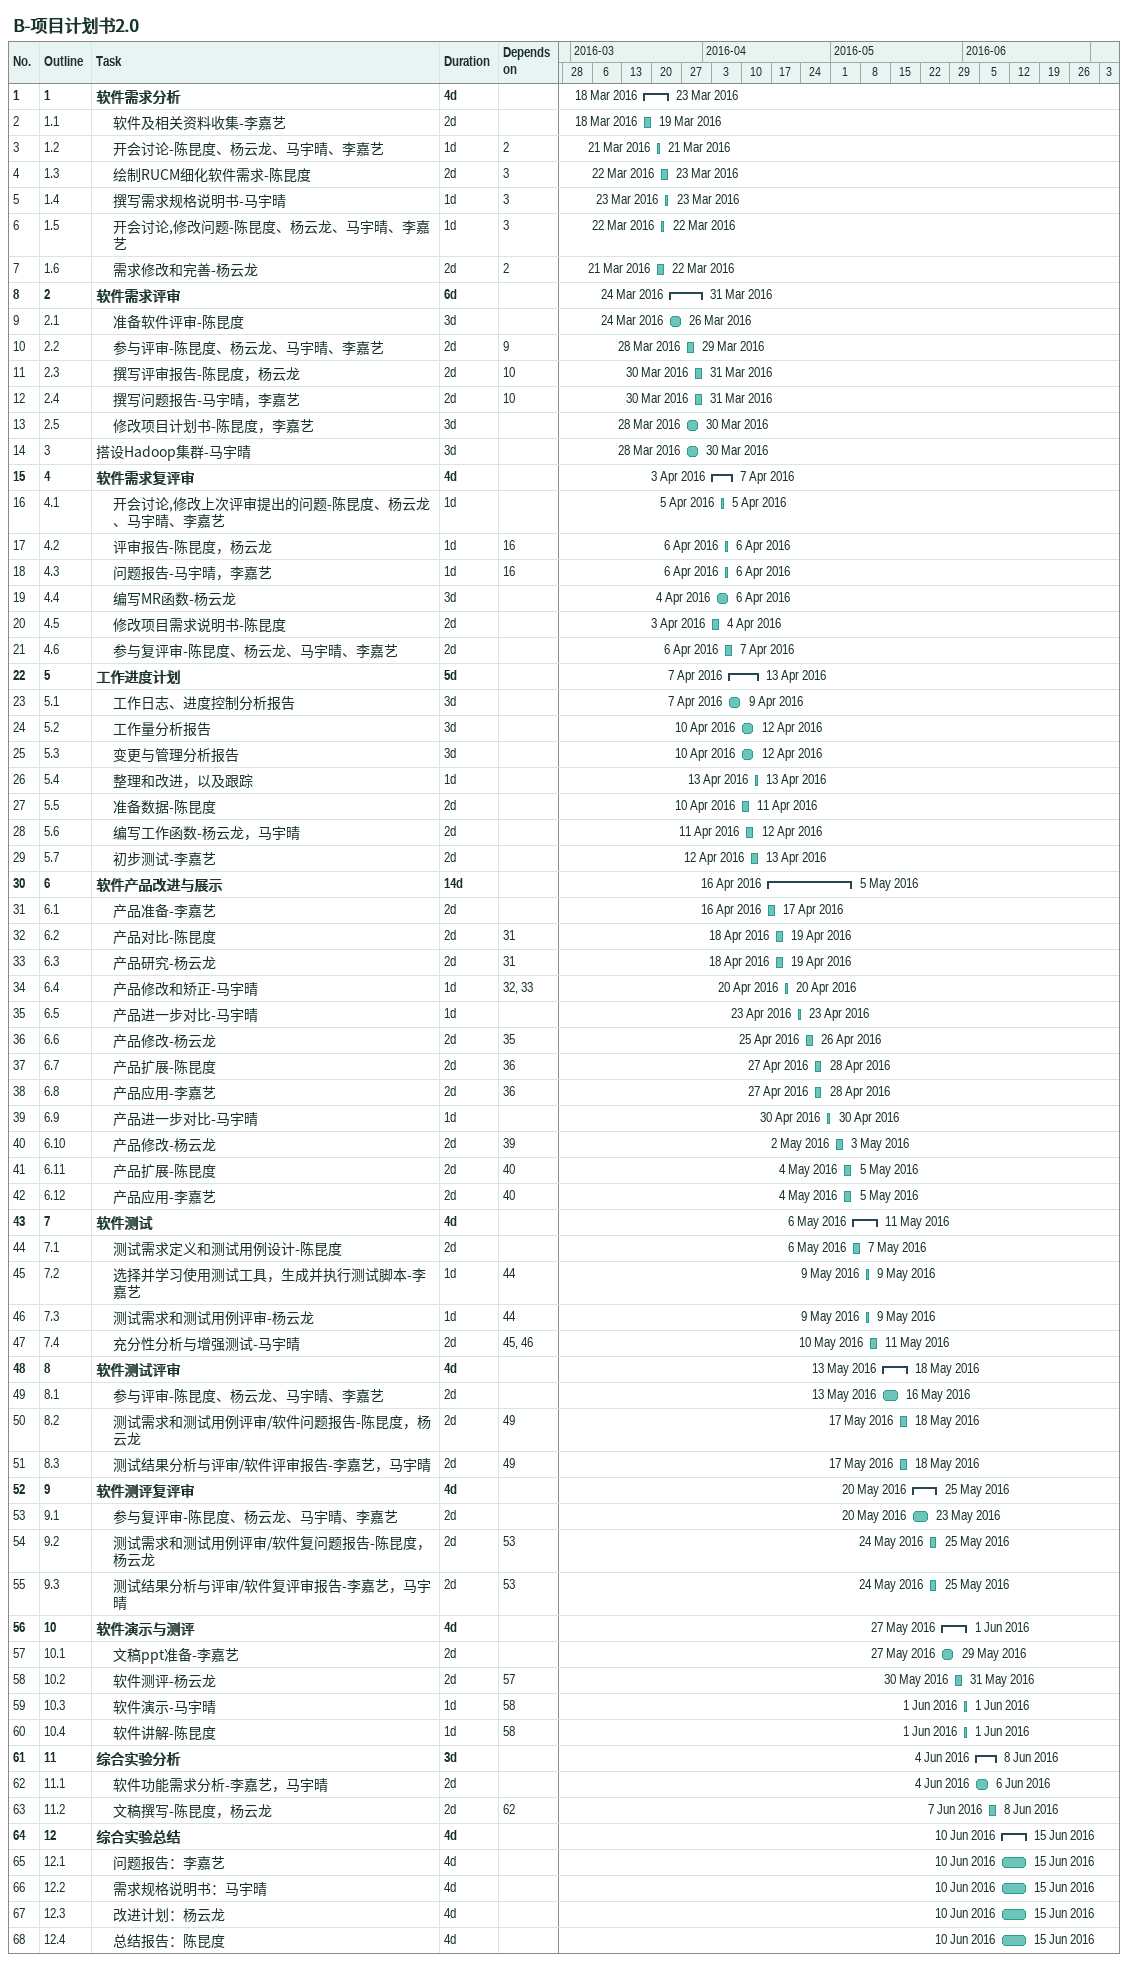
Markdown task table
B-项目计划书2.0

| ID | WBS | Task | Duration | Start | Finish | Predecessors |
|---|---|---|---|---|---|---|
| 1 | 1 | **软件需求分析** | 4d | 2016-03-18 | 2016-03-23 |  |
| 2 | 1.1 | 软件及相关资料收集-李嘉艺 | 2d | 2016-03-18 | 2016-03-19 |  |
| 3 | 1.2 | 开会讨论-陈昆度、杨云龙、马宇晴、李嘉艺 | 1d | 2016-03-21 | 2016-03-21 | 2 |
| 4 | 1.3 | 绘制RUCM细化软件需求-陈昆度 | 2d | 2016-03-22 | 2016-03-23 | 3 |
| 5 | 1.4 | 撰写需求规格说明书-马宇晴 | 1d | 2016-03-23 | 2016-03-23 | 3 |
| 6 | 1.5 | 开会讨论,修改问题-陈昆度、杨云龙、马宇晴、李嘉艺 | 1d | 2016-03-22 | 2016-03-22 | 3 |
| 7 | 1.6 | 需求修改和完善-杨云龙 | 2d | 2016-03-21 | 2016-03-22 | 2 |
| 8 | 2 | **软件需求评审** | 6d | 2016-03-24 | 2016-03-31 |  |
| 9 | 2.1 | 准备软件评审-陈昆度 | 3d | 2016-03-24 | 2016-03-26 |  |
| 10 | 2.2 | 参与评审-陈昆度、杨云龙、马宇晴、李嘉艺 | 2d | 2016-03-28 | 2016-03-29 | 9 |
| 11 | 2.3 | 撰写评审报告-陈昆度，杨云龙 | 2d | 2016-03-30 | 2016-03-31 | 10 |
| 12 | 2.4 | 撰写问题报告-马宇晴，李嘉艺 | 2d | 2016-03-30 | 2016-03-31 | 10 |
| 13 | 2.5 | 修改项目计划书-陈昆度，李嘉艺 | 3d | 2016-03-28 | 2016-03-30 |  |
| 14 | 3 | 搭设Hadoop集群-马宇晴 | 3d | 2016-03-28 | 2016-03-30 |  |
| 15 | 4 | **软件需求复评审** | 4d | 2016-04-03 | 2016-04-07 |  |
| 16 | 4.1 | 开会讨论,修改上次评审提出的问题-陈昆度、杨云龙、马宇晴、李嘉艺 | 1d | 2016-04-05 | 2016-04-05 |  |
| 17 | 4.2 | 评审报告-陈昆度，杨云龙 | 1d | 2016-04-06 | 2016-04-06 | 16 |
| 18 | 4.3 | 问题报告-马宇晴，李嘉艺 | 1d | 2016-04-06 | 2016-04-06 | 16 |
| 19 | 4.4 | 编写MR函数-杨云龙 | 3d | 2016-04-04 | 2016-04-06 |  |
| 20 | 4.5 | 修改项目需求说明书-陈昆度 | 2d | 2016-04-03 | 2016-04-04 |  |
| 21 | 4.6 | 参与复评审-陈昆度、杨云龙、马宇晴、李嘉艺 | 2d | 2016-04-06 | 2016-04-07 |  |
| 22 | 5 | **工作进度计划** | 5d | 2016-04-07 | 2016-04-13 |  |
| 23 | 5.1 | 工作日志、进度控制分析报告 | 3d | 2016-04-07 | 2016-04-09 |  |
| 24 | 5.2 | 工作量分析报告 | 3d | 2016-04-10 | 2016-04-12 |  |
| 25 | 5.3 | 变更与管理分析报告 | 3d | 2016-04-10 | 2016-04-12 |  |
| 26 | 5.4 | 整理和改进，以及跟踪 | 1d | 2016-04-13 | 2016-04-13 |  |
| 27 | 5.5 | 准备数据-陈昆度 | 2d | 2016-04-10 | 2016-04-11 |  |
| 28 | 5.6 | 编写工作函数-杨云龙，马宇晴 | 2d | 2016-04-11 | 2016-04-12 |  |
| 29 | 5.7 | 初步测试-李嘉艺 | 2d | 2016-04-12 | 2016-04-13 |  |
| 30 | 6 | **软件产品改进与展示** | 14d | 2016-04-16 | 2016-05-05 |  |
| 31 | 6.1 | 产品准备-李嘉艺 | 2d | 2016-04-16 | 2016-04-17 |  |
| 32 | 6.2 | 产品对比-陈昆度 | 2d | 2016-04-18 | 2016-04-19 | 31 |
| 33 | 6.3 | 产品研究-杨云龙 | 2d | 2016-04-18 | 2016-04-19 | 31 |
| 34 | 6.4 | 产品修改和矫正-马宇晴 | 1d | 2016-04-20 | 2016-04-20 | 32, 33 |
| 35 | 6.5 | 产品进一步对比-马宇晴 | 1d | 2016-04-23 | 2016-04-23 |  |
| 36 | 6.6 | 产品修改-杨云龙 | 2d | 2016-04-25 | 2016-04-26 | 35 |
| 37 | 6.7 | 产品扩展-陈昆度 | 2d | 2016-04-27 | 2016-04-28 | 36 |
| 38 | 6.8 | 产品应用-李嘉艺 | 2d | 2016-04-27 | 2016-04-28 | 36 |
| 39 | 6.9 | 产品进一步对比-马宇晴 | 1d | 2016-04-30 | 2016-04-30 |  |
| 40 | 6.10 | 产品修改-杨云龙 | 2d | 2016-05-02 | 2016-05-03 | 39 |
| 41 | 6.11 | 产品扩展-陈昆度 | 2d | 2016-05-04 | 2016-05-05 | 40 |
| 42 | 6.12 | 产品应用-李嘉艺 | 2d | 2016-05-04 | 2016-05-05 | 40 |
| 43 | 7 | **软件测试** | 4d | 2016-05-06 | 2016-05-11 |  |
| 44 | 7.1 | 测试需求定义和测试用例设计-陈昆度 | 2d | 2016-05-06 | 2016-05-07 |  |
| 45 | 7.2 | 选择并学习使用测试工具，生成并执行测试脚本-李嘉艺 | 1d | 2016-05-09 | 2016-05-09 | 44 |
| 46 | 7.3 | 测试需求和测试用例评审-杨云龙 | 1d | 2016-05-09 | 2016-05-09 | 44 |
| 47 | 7.4 | 充分性分析与增强测试-马宇晴 | 2d | 2016-05-10 | 2016-05-11 | 45, 46 |
| 48 | 8 | **软件测试评审** | 4d | 2016-05-13 | 2016-05-18 |  |
| 49 | 8.1 | 参与评审-陈昆度、杨云龙、马宇晴、李嘉艺 | 2d | 2016-05-13 | 2016-05-16 |  |
| 50 | 8.2 | 测试需求和测试用例评审/软件问题报告-陈昆度，杨云龙 | 2d | 2016-05-17 | 2016-05-18 | 49 |
| 51 | 8.3 | 测试结果分析与评审/软件评审报告-李嘉艺，马宇晴 | 2d | 2016-05-17 | 2016-05-18 | 49 |
| 52 | 9 | **软件测评复评审** | 4d | 2016-05-20 | 2016-05-25 |  |
| 53 | 9.1 | 参与复评审-陈昆度、杨云龙、马宇晴、李嘉艺 | 2d | 2016-05-20 | 2016-05-23 |  |
| 54 | 9.2 | 测试需求和测试用例评审/软件复问题报告-陈昆度，杨云龙 | 2d | 2016-05-24 | 2016-05-25 | 53 |
| 55 | 9.3 | 测试结果分析与评审/软件复评审报告-李嘉艺，马宇晴 | 2d | 2016-05-24 | 2016-05-25 | 53 |
| 56 | 10 | **软件演示与测评** | 4d | 2016-05-27 | 2016-06-01 |  |
| 57 | 10.1 | 文稿ppt准备-李嘉艺 | 2d | 2016-05-27 | 2016-05-29 |  |
| 58 | 10.2 | 软件测评-杨云龙 | 2d | 2016-05-30 | 2016-05-31 | 57 |
| 59 | 10.3 | 软件演示-马宇晴 | 1d | 2016-06-01 | 2016-06-01 | 58 |
| 60 | 10.4 | 软件讲解-陈昆度 | 1d | 2016-06-01 | 2016-06-01 | 58 |
| 61 | 11 | **综合实验分析** | 3d | 2016-06-04 | 2016-06-08 |  |
| 62 | 11.1 | 软件功能需求分析-李嘉艺，马宇晴 | 2d | 2016-06-04 | 2016-06-06 |  |
| 63 | 11.2 | 文稿撰写-陈昆度，杨云龙 | 2d | 2016-06-07 | 2016-06-08 | 62 |
| 64 | 12 | **综合实验总结** | 4d | 2016-06-10 | 2016-06-15 |  |
| 65 | 12.1 | 问题报告：李嘉艺 | 4d | 2016-06-10 | 2016-06-15 |  |
| 66 | 12.2 | 需求规格说明书：马宇晴 | 4d | 2016-06-10 | 2016-06-15 |  |
| 67 | 12.3 | 改进计划：杨云龙 | 4d | 2016-06-10 | 2016-06-15 |  |
| 68 | 12.4 | 总结报告：陈昆度 | 4d | 2016-06-10 | 2016-06-15 |  |
